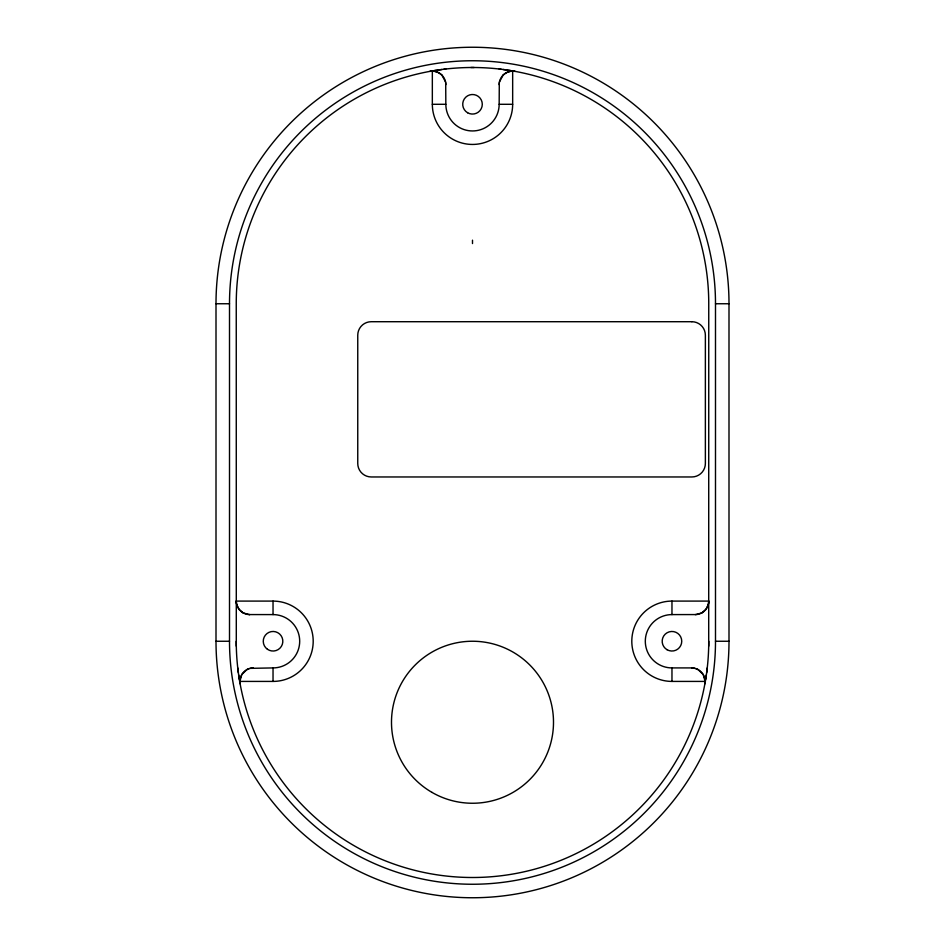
<?xml version="1.0" encoding="UTF-8"?>
<svg xmlns="http://www.w3.org/2000/svg" width="945" height="945" viewBox="0 0 945 945"><rect width="100%" height="100%" fill="white"/><g stroke="black" fill="none" stroke-linecap="round" stroke-linejoin="round"><path stroke-width="1.42" d="M445.697 82.747L445.839 104.293A26.661 26.661 0 0 0 472.5 130.953A26.661 26.661 0 0 0 499.161 104.293L499.303 82.747M470.87 67.508L472.5 67.497A236.25 236.25 0 0 1 708.75 303.747L708.703 646.167M698.072 669.568L703.222 674.541L705.1 681.416L671.966 681.416A40.162 40.162 0 0 1 631.803 641.253A40.162 40.162 0 0 1 671.966 601.091L708.75 601.091L708.372 604.268M707.238 667.914L706.624 672.875M706.352 674.86L705.572 679.845M705.407 680.849L704.875 683.849A13.502 13.502 0 0 0 691.598 667.914L671.966 667.914A26.661 26.661 0 0 1 645.305 641.253A26.661 26.661 0 0 1 671.966 614.593L695.933 614.569L701.722 612.939M499.444 81.908L503.106 75.116M708.266 604.682L705.915 609.371L701.851 612.868M503.212 75.009L505.516 73.202M506.059 72.871L507.252 72.281M246.928 669.568L241.778 674.541L239.9 681.416L273.034 681.416A40.162 40.162 0 0 0 313.197 641.253A40.162 40.162 0 0 0 273.034 601.091L236.25 601.091L236.628 604.268M247.07 669.485L249.126 668.611M507.961 71.997L510.335 71.347M249.964 668.363L273.034 667.914A26.661 26.661 0 0 0 299.695 641.253A26.661 26.661 0 0 0 273.034 614.593L249.067 614.569L243.278 612.939M435.905 70.355L429.904 71.371A13.502 13.502 0 0 1 445.839 84.648M436.897 70.202L441.87 69.493M443.855 69.245L445.839 69.009M432.337 71.147L432.337 104.293L445.839 104.293M499.161 104.293L512.662 104.293L512.662 71.147M216.003 303.747A256.497 256.497 0 0 1 472.5 47.25A256.497 256.497 0 0 1 728.997 303.747L728.997 641.253A256.497 256.497 0 0 1 472.5 897.75A256.497 256.497 0 0 1 216.003 641.253L216.003 303.747L229.505 303.747A242.995 242.995 0 0 1 472.5 60.752A242.995 242.995 0 0 1 715.495 303.747L715.495 641.253A242.995 242.995 0 0 1 472.5 884.248A242.995 242.995 0 0 1 229.505 641.253L229.505 303.747M715.495 303.747L728.997 303.747M216.003 641.253L229.505 641.253M715.495 641.253L728.997 641.253M474.13 67.508L472.5 67.497A236.25 236.25 0 0 0 236.25 303.747L236.297 646.167M249.61 614.593L249.752 614.593A13.502 13.502 0 0 1 236.25 601.091M691.598 667.914L695.036 668.363M499.161 69.009L501.145 69.245M503.13 69.493L508.103 70.202M509.095 70.355L515.096 71.371A13.502 13.502 0 0 0 499.161 84.648M434.665 71.347L437.039 71.997M695.874 668.611L697.93 669.485M437.748 72.281L438.941 72.871M243.148 612.868L239.085 609.371L236.734 604.682M439.484 73.202L441.787 75.009M441.894 75.116L445.556 81.908M239.593 680.849L240.124 683.849A13.502 13.502 0 0 1 253.402 667.914M239.428 679.845L238.648 674.86M238.376 672.875L237.762 667.914M671.966 601.091L671.966 614.593M671.966 667.914L671.966 681.416M472.5 240.184L472.5 243.562M273.034 601.091L273.034 614.593M273.034 667.914L273.034 681.416M708.75 601.091A13.502 13.502 0 0 1 695.248 614.593M708.75 641.253A236.25 236.25 0 0 1 472.5 877.503A236.25 236.25 0 0 1 236.25 641.253M512.662 104.293A40.162 40.162 0 0 1 472.5 144.443A40.162 40.162 0 0 1 432.337 104.293M691.87 321.713L371.255 321.713A13.502 13.502 0 0 0 357.753 335.215L357.753 463.463A13.502 13.502 0 0 0 371.255 476.965L691.87 476.965A13.502 13.502 0 0 0 705.372 463.463L705.372 335.215A13.502 13.502 0 0 0 691.87 321.713M431.995 792.394A80.998 80.998 0 0 0 553.498 722.252A80.998 80.998 0 0 0 431.995 652.097A80.998 80.998 0 0 0 431.995 792.394M467.61 112.762A9.793 9.793 0 0 0 482.293 104.293A9.793 9.793 0 0 0 467.61 95.811A9.793 9.793 0 0 0 467.61 112.762M667.064 649.723A9.793 9.793 0 0 0 681.747 641.253A9.793 9.793 0 0 0 667.064 632.772A9.793 9.793 0 0 0 667.064 649.723M267.4 649.25A9.793 9.793 0 0 0 282.791 642.127A9.793 9.793 0 0 0 268.923 632.37A9.793 9.793 0 0 0 267.4 649.25"/></g></svg>
